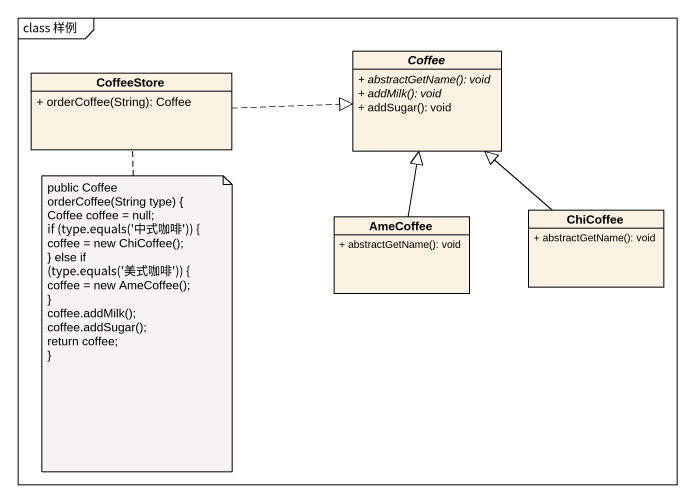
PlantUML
@startuml
mainframe class 样例
hide circle
hide empty members
skinparam classAttributeIconSize 0
class CoffeeStore {
  + orderCoffee(String): Coffee
}
abstract class Coffee {
  {abstract} + abstractGetName(): void
  {abstract} + addMilk(): void
  + addSugar(): void
}
class AmeCoffee {
  + abstractGetName(): void
}
class ChiCoffee {
  + abstractGetName(): void
}
CoffeeStore .right.|> Coffee
AmeCoffee -up-|> Coffee
ChiCoffee -up-|> Coffee
note bottom of CoffeeStore
  public Coffee orderCoffee(String type) {
  Coffee coffee = null;
  if (type.equals('中式咖啡')) {
  coffee = new ChiCoffee();
  ~} else if (type.equals('美式咖啡')) {
  coffee = new AmeCoffee();
  ~}
  coffee.addMilk();
  coffee.addSugar();
  return coffee;
  ~}
end note
@enduml
